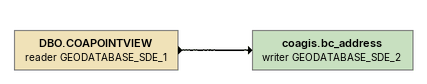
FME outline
DBO.COAPOINTVIEW (reader GEODATABASE_SDE_1)
    -> coagis.bc_address (writer GEODATABASE_SDE_2)
coagis.bc_address (writer GEODATABASE_SDE_2)
